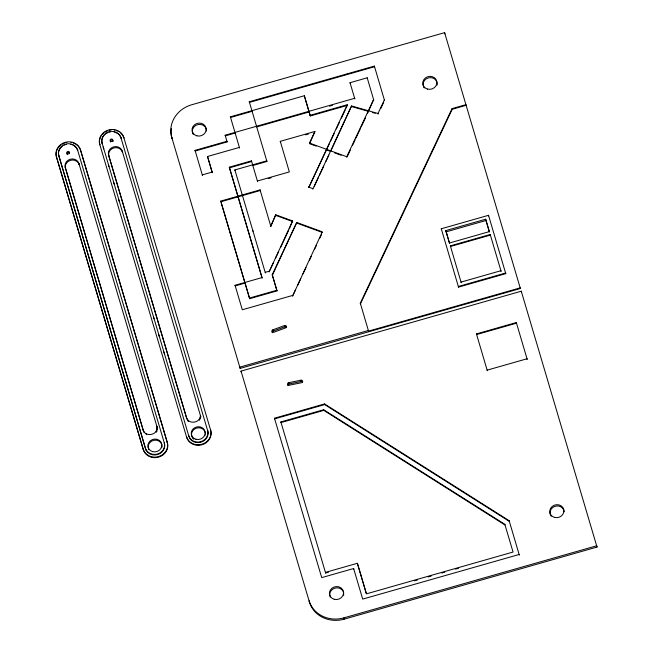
<?xml version="1.0" encoding="UTF-8"?>
<svg xmlns="http://www.w3.org/2000/svg" width="653" height="653" viewBox="0 0 653 653"><rect width="100%" height="100%" fill="white"/><g stroke="black" fill="none" stroke-linecap="round" stroke-linejoin="round"><path stroke-width="0.98" d="M157.104 428.27L156.875 426.172L157.349 429.348L157.104 428.27C156.785 435.396 145.219 437.094 143.203 430.074L65.251 167.405A7.11 6.473 -13 0 1 70.238 159.242A7.11 6.473 -13 0 1 78.915 163.503L157.12 427.242M200.447 415.912L200.455 415.488L200.651 417.414L200.447 415.912L200.691 416.989M200.708 416.557L122.258 151.145A7.11 6.473 -13 0 0 113.581 146.884A7.11 6.473 -13 0 0 108.586 155.047L186.546 417.716C188.505 424.532 199.63 423.193 200.398 416.345M275.746 214.78L270.807 226.24L275.746 214.78L292.593 220.959L289.303 228.917M280.431 141.987L280.284 141.342L314.917 131.465L309.465 143.064L346.743 156.72L346.89 157.357M273.378 262.775L269.077 271.926L292.593 220.959M329.455 143.521L308.689 187.68L347.241 104.733L310.134 115.32L310.281 115.956L347.388 105.378L347.241 104.733M275.533 258.196L278.545 251.797M280.692 247.218L288.438 230.746M330.312 141.709L334.148 133.53M336.287 128.992L339.274 122.633M341.413 118.095L345.257 109.916M346.106 108.104L346.963 106.284M244.867 282.471L249.642 298.699L276.986 290.895L272.219 274.676L296.756 222.477L322.329 231.848L292.552 296.136L295.589 289.679M312.852 189.207L351.543 105.957L377.989 113.483L378.136 114.128M272.366 275.313L296.756 222.477M314.15 186.44L318.493 177.224M319.358 175.379L323.692 166.156M325.855 161.544L328.892 155.096M326.32 149.235L326.467 149.88L330.63 151.406L351.543 105.957M346.743 156.72L373.638 99.525L367.647 113.222M347.323 156.442L350.351 150.002M352.514 145.407L355.11 139.889M355.967 138.052L360.293 128.853M361.158 127.017L365.484 117.826M377.989 113.483L384.388 99.868L384.535 100.513L374.373 66.092L249.275 101.762L249.422 102.407L374.528 66.737L374.373 66.092M297.76 285.067L300.796 278.611M302.959 273.999L305.996 267.542M309.465 260.163L311.203 256.474M314.673 249.095L316.411 245.406M319.88 238.019L321.611 234.329M380.699 108.676L383.686 102.325M360.309 303.196L452.047 108.627L465.964 104.66L466.111 105.304L452.203 109.271L360.456 303.833L360.309 303.196L368.545 331.112L520.229 287.859L520.376 288.504L240.157 368.398L171.755 137.383A28.438 25.9 -13 0 1 191.729 104.758L444.611 32.65L520.376 288.504M272.84 329.863L284.479 325.537A1.42 1.298 -13 0 1 286.316 326.198A1.42 1.298 -13 0 1 285.516 327.92L273.738 332.295A1.42 1.298 -13 0 1 271.942 331.544A1.42 1.298 -13 0 1 272.84 329.863L273.134 331.144A1.42 1.298 -13 0 0 272.203 332.704M273.134 331.144L284.773 326.818A1.42 1.298 -13 0 1 286.61 327.488M251.919 110.683L252.066 111.328L230.517 117.475L230.37 116.83L304.331 95.746L310.134 115.32M350.196 83.347L350.041 82.711L367.198 77.813L373.785 100.17M234.99 132.412L235.137 133.057L225.318 135.857L225.171 135.212L354.661 98.293L354.816 98.938L350.041 82.711M308.951 111.328L309.098 111.973L256.686 126.911L256.539 126.274M329.52 106.145L332.442 105.313M195.059 150.37L226.966 141.277L227.113 141.913L195.206 151.014L195.059 150.37L202.471 175.518L202.324 174.882L212.143 172.082L207.523 156.491L239.431 147.398L239.578 148.035L230.37 116.83M305.449 134.853L308.33 134.028M262.171 278.219L229.301 167.184L251.462 160.867L257.584 181.648M229.448 167.829L251.617 161.511L251.462 160.867M235.023 170.564L234.868 169.927L266.783 160.826L266.93 161.471L252.801 165.495L252.646 164.858M257.437 181.003L289.344 171.91L280.284 141.342M268.22 178.612L271.126 177.787M260.065 189.884L260.221 190.529L220.894 201.736L220.747 201.1L260.065 189.884L270.807 226.24M265.232 272.334L268.93 271.281M245.014 283.108L235.194 285.916L235.047 285.271L262.024 277.582L229.301 167.184M441.281 228.77L488.517 215.302L505.773 273.648L458.528 287.116L441.281 228.77L441.428 229.415M445.811 230.582L485.685 219.212L489.366 231.627L449.484 242.998L445.811 230.582L449.501 243.324M446.105 231.864L485.979 220.494L485.685 219.212M249.642 298.699L249.487 298.054L276.839 290.259L272.219 274.676M450.333 245.855L490.207 234.484L501.096 271.346L500.949 270.709L461.075 282.08L461.222 282.716L450.333 245.855L450.48 246.491L490.362 235.121L490.207 234.484M292.405 295.499L242.312 309.775L235.047 285.271M241.047 371.108L521.265 291.205L597.03 547.059L344.147 619.166A28.438 25.9 -13 0 1 309.449 602.123L241.047 371.108L241.341 372.39M476.437 333.912L516.319 322.541L527.208 359.411L527.053 358.766L487.179 370.137L487.326 370.782L476.437 333.912L476.592 334.556L516.466 323.186L516.319 322.541M509.152 520.702L509.299 521.347L324.704 404.582L274.611 418.859L274.464 418.222L324.549 403.938L509.152 520.702L519.315 555.115M504.834 524.326L504.981 524.971L323.815 410.37L281.019 422.573L280.863 421.936L323.668 409.733L504.834 524.326L513.054 552.046L366.439 593.855L357.379 563.286L325.472 572.387L325.618 573.024L328.516 572.199M519.159 554.479L362.693 599.095L353.632 568.526L321.717 577.627L274.464 418.222M414.484 580.835L417.414 580.003M428.164 576.934L431.102 576.101M441.852 573.032L444.783 572.199M455.533 569.13L458.471 568.298M309.449 602.123L309.155 600.842A28.438 25.9 -13 0 0 343.853 617.877L596.736 545.769L597.03 547.059M288.675 382.691L301.009 380.193A1.42 1.298 -13 0 1 302.625 381.221A1.42 1.298 -13 0 1 301.441 382.748L289.246 385.213A1.42 1.298 -13 0 1 287.573 384.266A1.42 1.298 -13 0 1 288.675 382.691L288.969 383.972A1.42 1.298 -13 0 0 287.883 385.596M288.969 383.972L301.311 381.474A1.42 1.298 -13 0 1 302.682 381.964M351.698 106.602L368.512 111.385L368.357 110.741M372.357 112.479L375.246 113.304M316.166 146.109L309.612 143.709L314.917 131.465M334.458 152.802L341.152 155.259M308.543 187.044L312.705 188.562M275.892 215.425L292.74 221.596M296.903 223.122L322.484 232.484M188.317 421.332L188.627 421.634L188.382 420.556M187.746 420.679L188.015 421.014L187.77 419.944M485.979 220.494L489.375 231.954M308.804 110.994L304.331 95.746M309.098 111.973L310.281 115.956M249.275 101.762L266.93 161.471M366.309 593.536L357.379 563.286M225.171 135.212L227.113 141.913M234.868 169.927L265.379 272.978M220.747 201.1L249.487 298.054M221.179 202.708L244.728 282.145M280.863 421.936L325.618 573.024M123.792 137.465L210.707 430.433A12.513 11.395 -13 0 1 201.924 444.791A12.513 11.395 -13 0 1 186.652 437.298L99.738 144.329A12.513 11.395 -13 0 1 108.52 129.971A12.513 11.395 -13 0 1 123.792 137.465L123.915 137.995A12.513 11.395 -13 0 0 120.087 132.502M120.919 137.62L207.752 430.972A9.811 8.93 -13 0 1 200.855 442.22A9.811 8.93 -13 0 1 188.888 436.343L102.064 142.991A9.811 8.93 -13 0 1 108.953 131.743A9.811 8.93 -13 0 1 120.919 137.62L121.042 138.158A9.811 8.93 -13 0 0 119.36 135.081M108.586 155.047L186.791 418.785L186.546 417.716M103.174 146.99L103.754 148.941M108.374 164.564L108.953 166.515M113.581 182.13L114.161 184.081M118.781 199.696L119.36 201.655M153.463 316.827L154.043 318.778M158.663 334.393L159.242 336.344M163.87 351.959L164.45 353.918M80.458 149.823L167.372 442.791A12.513 11.395 -13 0 1 158.581 457.149A12.513 11.395 -13 0 1 143.309 449.656L56.395 156.687A12.513 11.395 -13 0 1 65.186 142.33A12.513 11.395 -13 0 1 80.458 149.823L167.372 442.791M77.585 149.978L164.409 443.33A9.811 8.93 -13 0 1 157.52 454.578A9.811 8.93 -13 0 1 145.546 448.701L58.721 155.349A9.811 8.93 -13 0 1 65.61 144.101A9.811 8.93 -13 0 1 77.585 149.978L77.707 150.517A9.811 8.93 -13 0 0 75.609 147.007M65.251 167.405L143.162 430.172M58.721 155.349L145.546 448.701M56.395 156.687L143.309 449.656M521.265 291.205L521.559 292.495M505.773 273.648L505.626 273.003L458.382 286.471L458.528 287.116M488.517 215.302L488.664 215.947M444.611 32.65L444.913 33.932M452.047 108.627L452.203 109.271M367.198 77.813L367.345 78.458M347.396 73.781L347.551 74.426M330.483 150.761L330.63 151.406M368.545 331.112L368.398 330.467L239.863 367.117L240.157 368.398M324.549 403.938L324.704 404.582M323.668 409.733L323.815 410.37M353.632 568.526L353.779 569.171M301.009 380.193L301.311 381.474M276.839 290.259L276.986 290.895M284.479 325.537L284.773 326.818M343.853 617.877L344.147 619.166M252.882 230.664L253.029 231.309M242.296 194.953L242.443 195.598M237.904 196.202L238.051 196.847M212.143 172.082L212.29 172.719L207.523 156.491M171.755 137.383L172.057 138.673A28.438 25.9 -13 0 1 171.315 128.576M210.707 430.433L210.584 429.894A12.513 11.395 -13 0 1 201.801 444.26A12.513 11.395 -13 0 1 186.529 436.759L186.652 437.298M207.752 430.972L207.63 430.433A9.811 8.93 -13 0 1 200.732 441.689A9.811 8.93 -13 0 1 188.766 435.804L188.888 436.343M200.324 416.761L200.569 417.83M199.924 418.002L200.169 419.071M199.271 419.153L199.516 420.222M187.256 419.259L187.501 420.328M122.258 151.145L122.503 152.214A7.11 6.473 -13 0 0 113.826 147.962A7.11 6.473 -13 0 0 108.839 156.116M102.064 142.991L102.186 143.529A9.811 8.93 -13 0 1 102.178 138.885M99.738 144.329L99.86 144.86A12.513 11.395 -13 0 1 99.534 140.419M164.409 443.33L164.287 442.791A9.811 8.93 -13 0 1 157.389 454.047A9.811 8.93 -13 0 1 145.423 448.162M157.12 427.846L157.365 428.915M156.744 429.952L156.826 431.429L156.581 430.36M156.173 431.135L156.418 432.204M146.117 433.682L146.362 434.751M143.913 431.617L144.166 432.686M143.203 430.074L143.456 431.143M78.915 163.503L79.16 164.572A7.11 6.473 -13 0 0 70.483 160.32A7.11 6.473 -13 0 0 65.496 168.474M550.104 513.576A7.11 6.473 -13 0 1 556.421 506.01A7.11 6.473 -13 0 1 564.184 511.756M551.246 516.294A7.11 6.473 -13 0 1 550.781 515.576M550.422 514.809A7.11 6.473 -13 0 1 550.185 513.993M330.255 597.071A7.11 6.473 -13 0 1 334.948 588.116A7.11 6.473 -13 0 1 343.805 593.202M343.805 594.899A7.11 6.473 -13 0 1 343.731 595.324M192.855 133.62A7.11 6.473 -13 0 1 198.234 124.503A7.11 6.473 -13 0 1 206.454 131.024M193.264 134.363A7.11 6.473 -13 0 1 193.051 133.996M423.797 87.249A7.11 6.473 -13 0 1 428.303 77.919A7.11 6.473 -13 0 1 437.2 83.429M437.208 84.278A7.11 6.473 -13 0 1 437.086 85.127M424.262 87.967A7.11 6.473 -13 0 1 424.017 87.616M56.525 157.218A12.513 11.395 -13 0 1 56.509 151.3M56.746 150.574A12.513 11.395 -13 0 1 57.031 149.863M57.366 149.162A12.513 11.395 -13 0 1 57.75 148.492M58.182 147.839A12.513 11.395 -13 0 1 60.949 145.007M62.304 144.125A12.513 11.395 -13 0 1 63.023 143.742M63.765 143.399A12.513 11.395 -13 0 1 64.525 143.105M66.1 142.656A12.513 11.395 -13 0 1 66.908 142.509M70.965 142.468A12.513 11.395 -13 0 1 71.757 142.607M73.299 143.031A12.513 11.395 -13 0 1 74.042 143.309M74.76 143.636A12.513 11.395 -13 0 1 75.454 144.003M76.115 144.411A12.513 11.395 -13 0 1 78.417 146.435M78.899 147.023A12.513 11.395 -13 0 1 80.58 150.353M146.084 450.333A9.811 8.93 -13 0 1 145.856 449.786M148.851 449.623A7.003 6.383 -13 0 1 153.961 440.269A7.003 6.383 -13 0 1 162.017 447.117M58.843 155.887A9.811 8.93 -13 0 1 58.509 153.577M58.59 152.402A9.811 8.93 -13 0 1 59.023 150.672M59.243 150.117A9.811 8.93 -13 0 1 59.815 149.039M60.149 148.533A9.811 8.93 -13 0 1 60.925 147.57M61.358 147.129A9.811 8.93 -13 0 1 62.321 146.313M63.945 145.325A9.811 8.93 -13 0 1 64.525 145.056M65.733 144.631A9.811 8.93 -13 0 1 66.361 144.476M70.793 144.435A9.811 8.93 -13 0 1 71.406 144.582M72.581 144.99A9.811 8.93 -13 0 1 73.144 145.244M73.691 145.529A9.811 8.93 -13 0 1 74.213 145.856M74.703 146.207A9.811 8.93 -13 0 1 75.168 146.59M167.241 442.252A12.513 11.395 -13 0 1 158.459 456.618A12.513 11.395 -13 0 1 143.187 449.117M67.186 154.426A1.404 1.273 -13 0 1 67.659 152.68A1.404 1.273 -13 0 1 69.553 152.982M99.672 139.677A12.513 11.395 -13 0 1 100.709 136.804M101.093 136.134A12.513 11.395 -13 0 1 101.525 135.481M102.513 134.249A12.513 11.395 -13 0 1 103.664 133.147M104.953 132.184A12.513 11.395 -13 0 1 106.366 131.384M107.108 131.041A12.513 11.395 -13 0 1 107.867 130.747M109.443 130.298A12.513 11.395 -13 0 1 111.059 130.045M114.299 130.11A12.513 11.395 -13 0 1 115.099 130.249M116.642 130.673A12.513 11.395 -13 0 1 117.385 130.951M118.103 131.277A12.513 11.395 -13 0 1 118.797 131.645M208.021 432.074A9.811 8.93 -13 0 1 208.185 433.225M192.194 437.265A7.003 6.383 -13 0 1 196.414 428.139A7.003 6.383 -13 0 1 205.36 433.086M205.36 434.759A7.003 6.383 -13 0 1 205.287 435.176M193.851 439.183A7.003 6.383 -13 0 1 193.517 438.914M193.206 438.62A7.003 6.383 -13 0 1 192.913 438.31M192.651 437.975A7.003 6.383 -13 0 1 192.406 437.632M102.366 138.314A9.811 8.93 -13 0 1 102.848 137.212M103.15 136.681A9.811 8.93 -13 0 1 103.492 136.175M103.86 135.685A9.811 8.93 -13 0 1 104.268 135.212M105.166 134.347A9.811 8.93 -13 0 1 105.664 133.955M106.178 133.596A9.811 8.93 -13 0 1 106.725 133.261M107.288 132.967A9.811 8.93 -13 0 1 107.867 132.698M109.075 132.273A9.811 8.93 -13 0 1 110.333 131.996M114.136 132.077A9.811 8.93 -13 0 1 114.748 132.224M115.924 132.632A9.811 8.93 -13 0 1 116.487 132.886M117.034 133.171A9.811 8.93 -13 0 1 117.548 133.498M118.046 133.849A9.811 8.93 -13 0 1 118.952 134.649M110.488 141.995A1.404 1.273 -13 0 1 111.467 140.134A1.404 1.273 -13 0 1 113.132 141.407M554.56 517.413A7.11 6.473 -13 0 0 563.768 509.634A7.11 6.473 -13 0 0 552.152 506.467A7.11 6.473 -13 0 0 554.56 517.413M334.222 599.291A7.11 6.473 -13 0 0 343.429 591.504A7.11 6.473 -13 0 0 331.822 588.337A7.11 6.473 -13 0 0 334.222 599.291M196.831 135.832A7.11 6.473 -13 0 0 206.038 128.053A7.11 6.473 -13 0 0 194.423 124.886A7.11 6.473 -13 0 0 196.831 135.832M427.576 89.086A7.11 6.473 -13 0 0 436.784 81.307A7.11 6.473 -13 0 0 425.168 78.14A7.11 6.473 -13 0 0 427.576 89.086M152.622 451.631A7.003 6.383 -13 0 0 161.699 443.967A7.003 6.383 -13 0 0 150.255 440.84A7.003 6.383 -13 0 0 152.622 451.631M67.7 153.896A1.404 1.273 -13 0 0 69.52 152.361A1.404 1.273 -13 0 0 67.226 151.741A1.404 1.273 -13 0 0 67.7 153.896M195.965 439.273A7.003 6.383 -13 0 0 205.034 431.609A7.003 6.383 -13 0 0 193.59 428.482A7.003 6.383 -13 0 0 195.965 439.273M111.043 141.538A1.404 1.273 -13 0 0 112.863 140.003A1.404 1.273 -13 0 0 110.569 139.383A1.404 1.273 -13 0 0 111.043 141.538"/></g></svg>
